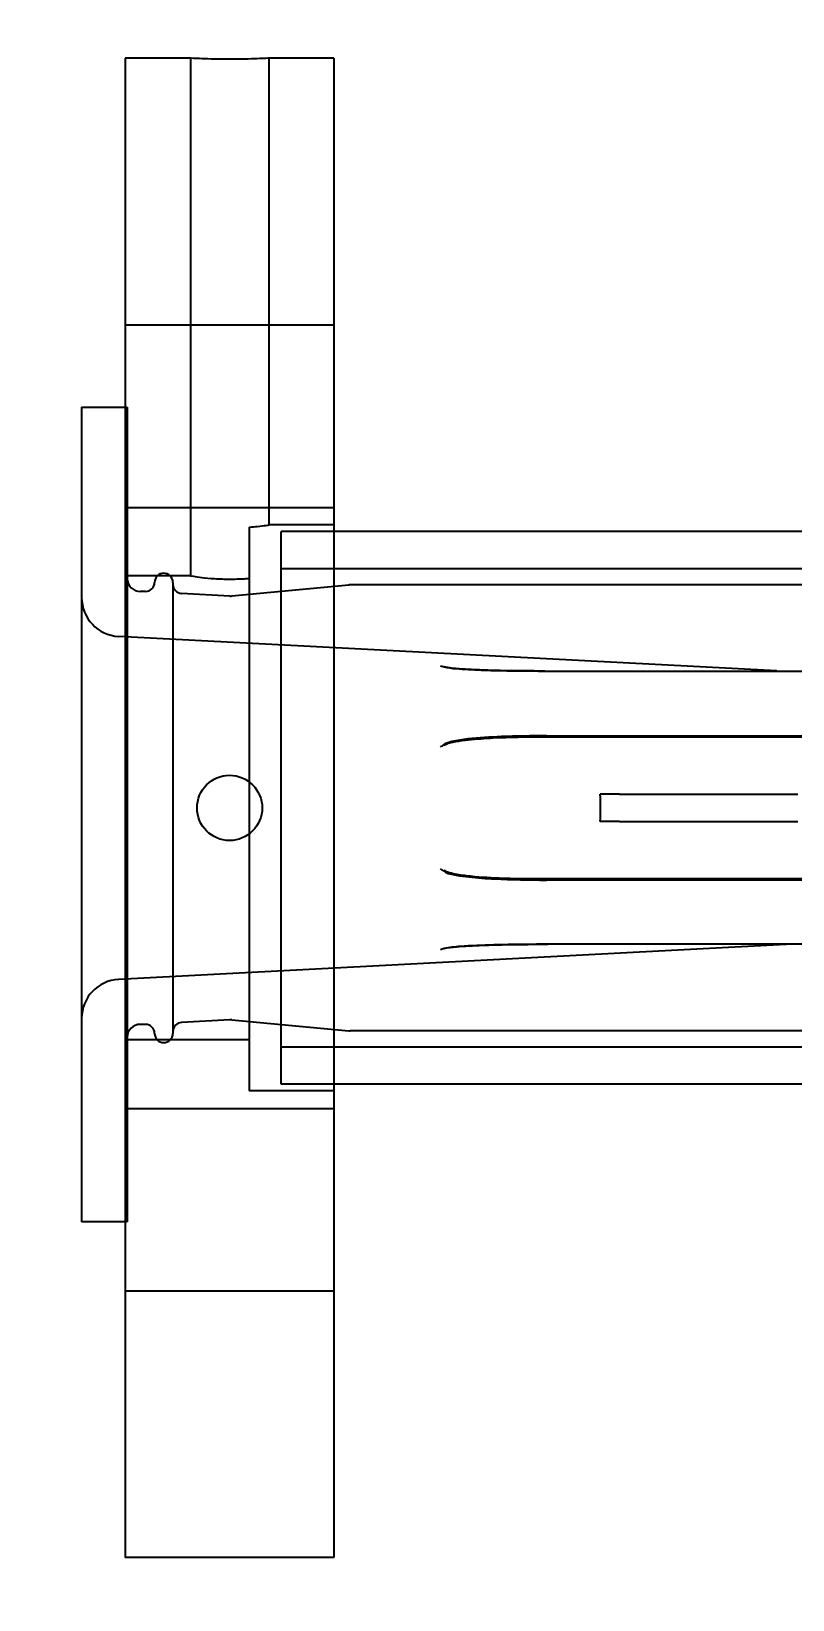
# Model space of a CAD drawing. Header units: millimetres. Extents: x -5247 to 64230, y -16204 to 29599.
# Drawn here: x 55772 to 55830.3, y 21175.4 to 21295.6 of the extents above; entities that cross this region are included whole.
import ezdxf
from ezdxf import colors
from ezdxf.entities.mleader import LeaderData, LeaderLine
from ezdxf.math import Vec2, Vec3

# ---------------------------------------------------------------- set-up
doc = ezdxf.new("R2010")
doc.units = ezdxf.units.MM
doc.layers.add('Выноски надписи', color=7, linetype='Continuous')
doc.styles.add('ISO_250', font='isocpeur.ttf', dxfattribs={"height": 250})

# ---------------------------------------------------------------- blocks, each defined once
blk = doc.blocks.new('_Dot')
at = {"color": 0, "linetype": 'ByBlock', "lineweight": -2}
blk.add_line((-0.5, 0), (-1, 0), dxfattribs=at)
at = {"color": 0, "linetype": 'ByBlock', "const_width": 0.5}
blk.add_lwpolyline([(-0.25, 0, 1), (0.25, 0, 1)], format="xyb", close=True, dxfattribs=at)
blk = doc.blocks.new('Siemens 7ME65202DF122JE1')
at = {"ltscale": 25.703859}
for p, q in [((-195.15, 57.5), (-195.15, -57.5)), ((-179.15, 57.5), (-179.15, -57.5))]:
    blk.add_line(p, q, dxfattribs=at)
at = {"ltscale": 9.523383}
for p, q in [((-190.15, 57.5), (-195.15, 57.5)), ((-179.15, 57.5), (-184.15, 57.5)), ((-179.15, 21.7), (-184.15, 21.7)), ((-179.15, 21.7), (-184.15, 21.7)), ((-190.15, 17.8), (-195.15, 17.8)), ((-190.15, 17.8), (-195.15, 17.8))]:
    blk.add_line(p, q, dxfattribs=at)
for p, q in [((-195.15, 57.5), (-195.15, -57.5)), ((-190.15, 57.5), (-195.15, 57.5)), ((-179.15, 57.5), (-184.15, 57.5)), ((-179.15, 57.5), (-179.15, -57.5)), ((-198.5, 30.73), (-195.15, 30.73)), ((-198.5, 30.73), (-198.5, -31.75)), ((-143.58, 21.2), (-179.15, 21.2)), ((-143.58, -21.2), (-179.15, -21.2)), ((-195.15, -31.75), (-198.5, -31.75)), ((-179.15, -57.5), (-195.15, -57.5))]:
    blk.add_line(p, q)
at = {"ltscale": 24.008224}
blk.add_line((-190.15, 57.5), (-190.15, 17.8), dxfattribs=at)
blk.add_line((-190.15, 57.5), (-190.15, 17.8), dxfattribs=at)
at = {"ltscale": 24.742554}
blk.add_line((-184.15, 57.5), (-184.15, 21.7), dxfattribs=at)
blk.add_line((-184.15, 57.5), (-184.15, 21.7), dxfattribs=at)
at = {"ltscale": 25.80229}
for p, q in [((-195.15, 37.05), (-179.15, 37.05)), ((-195.15, 37.05), (-179.15, 37.05)), ((-195.15, 23.05), (-179.15, 23.05)), ((-195.15, 23.05), (-179.15, 23.05)), ((-195.15, -23.05), (-179.15, -23.05)), ((-195.15, -23.05), (-179.15, -23.05)), ((-195.15, -37.05), (-179.15, -37.05)), ((-195.15, -37.05), (-179.15, -37.05)), ((-179.15, -57.5), (-195.15, -57.5))]:
    blk.add_line(p, q, dxfattribs=at)
at = {"ltscale": 6.666338}
for p, q in [((-198.5, 30.73), (-195, 30.73)), ((-195, -31.75), (-198.5, -31.75))]:
    blk.add_line(p, q, dxfattribs=at)
at = {"ltscale": 26.084522}
for p, q in [((-198.5, 30.73), (-198.5, -31.75)), ((-195, 30.73), (-195, -31.75)), ((-195, 30.73), (-195, -31.75))]:
    blk.add_line(p, q, dxfattribs=at)
at = {"ltscale": 0.285604}
for p, q in [((-195.15, 30.73), (-195, 30.73)), ((-195, -31.75), (-195.15, -31.75))]:
    blk.add_line(p, q, dxfattribs=at)
at = {"ltscale": 26.434542}
blk.add_line((-185.65, 21.54), (-185.65, -21.7), dxfattribs=at)
blk.add_line((-185.65, 21.54), (-185.65, -21.7), dxfattribs=at)
at = {"ltscale": 24.785742}
blk.add_line((-183.2, -21.2), (-183.2, 21.2), dxfattribs=at)
blk.add_line((-183.2, -21.2), (-183.2, 21.2), dxfattribs=at)
at = {"ltscale": 26.910982}
for p, q in [((-138.7, 21.2), (-183.2, 21.2)), ((-138.7, 18.35), (-183.2, 18.35)), ((-138.7, 18.35), (-183.2, 18.35)), ((-138.7, -18.35), (-183.2, -18.35)), ((-138.7, -18.35), (-183.2, -18.35)), ((-138.7, -21.2), (-183.2, -21.2))]:
    blk.add_line(p, q, dxfattribs=at)
at = {"ltscale": 7.713921}
for p, q in [((-179.15, 21.2), (-183.2, 21.2)), ((-179.15, -21.2), (-183.2, -21.2))]:
    blk.add_line(p, q, dxfattribs=at)
at = {"ltscale": 26.29393}
blk.add_line((-191.5, 17.3), (-191.5, -17.3), dxfattribs=at)
blk.add_line((-191.5, 17.3), (-191.5, -17.3), dxfattribs=at)
at = {"ltscale": 21.819384}
for p, q in [((-186.98, 16.26), (-178, 17.1)), ((-186.98, 16.26), (-178, 17.1)), ((-186.98, -16.26), (-178, -17.1)), ((-186.98, -16.26), (-178, -17.1))]:
    blk.add_line(p, q, dxfattribs=at)
at = {"ltscale": 24.584784}
for p, q in [((-137.25, 17.1), (-177.9, 17.1)), ((-137.25, 17.1), (-177.9, 17.1)), ((-137.25, -17.1), (-177.9, -17.1)), ((-137.25, -17.1), (-177.9, -17.1))]:
    blk.add_line(p, q, dxfattribs=at)
at = {"ltscale": 0.761779}
for p, q in [((-193.6, 16.6), (-194, 16.6)), ((-193.6, 16.6), (-194, 16.6)), ((-193.6, -16.6), (-194, -16.6)), ((-193.6, -16.6), (-194, -16.6))]:
    blk.add_line(p, q, dxfattribs=at)
at = {"ltscale": 7.083381}
for p, q in [((-187.12, 16.25), (-190.84, 16.45)), ((-187.12, 16.25), (-190.84, 16.45)), ((-187.12, -16.25), (-190.84, -16.45)), ((-187.12, -16.25), (-190.84, -16.45))]:
    blk.add_line(p, q, dxfattribs=at)
at = {"ltscale": 24.44239}
blk.add_line((-145.2, 10.51), (-195.66, 13.15), dxfattribs=at)
blk.add_line((-145.2, 10.51), (-195.66, 13.15), dxfattribs=at)
at = {"ltscale": 25.68721}
blk.add_line((-162.96, 10.5), (-35.54, 10.5), dxfattribs=at)
blk.add_line((-162.96, 10.5), (-35.54, 10.5), dxfattribs=at)
at = {"ltscale": 0.006408}
blk.add_line((-145.2, 10.51), (-145.2, 10.51), dxfattribs=at)
blk.add_line((-145.2, 10.51), (-145.2, 10.51), dxfattribs=at)
at = {"ltscale": 25.73398}
for p, q in [((-163.08, 5.45), (-35.42, 5.45)), ((-163.08, 5.45), (-35.42, 5.45)), ((-35.42, -5.45), (-163.08, -5.45)), ((-35.42, -5.45), (-163.08, -5.45))]:
    blk.add_line(p, q, dxfattribs=at)
at = {"ltscale": 25.640421}
for p, q in [((-162.85, 5.53), (-35.65, 5.53)), ((-162.85, 5.53), (-35.65, 5.53)), ((-35.65, -5.53), (-162.85, -5.53)), ((-35.65, -5.53), (-162.85, -5.53))]:
    blk.add_line(p, q, dxfattribs=at)
at = {"ltscale": 3.06574}
for p, q in [((-157.25, 1.05), (-158.72, 1.05)), ((-157.25, 1.05), (-158.72, 1.05)), ((-157.25, -1.05), (-158.72, -1.05)), ((-157.25, -1.05), (-158.72, -1.05))]:
    blk.add_line(p, q, dxfattribs=at)
at = {"ltscale": 22.09321}
for p, q in [((-157.25, 1.05), (-143.55, 1.05)), ((-157.25, 1.05), (-143.55, 1.05)), ((-157.25, -1.05), (-143.55, -1.05)), ((-157.25, -1.05), (-143.55, -1.05))]:
    blk.add_line(p, q, dxfattribs=at)
at = {"ltscale": 24.794264}
blk.add_line((-144.48, -10.47), (-195.66, -13.15), dxfattribs=at)
blk.add_line((-144.48, -10.47), (-195.66, -13.15), dxfattribs=at)
at = {"ltscale": 25.59815}
blk.add_line((-35.76, -10.46), (-162.74, -10.46), dxfattribs=at)
blk.add_line((-35.76, -10.46), (-162.74, -10.46), dxfattribs=at)
at = {"ltscale": 0.017652}
blk.add_line((-144.48, -10.47), (-144.48, -10.47), dxfattribs=at)
blk.add_line((-144.48, -10.47), (-144.48, -10.47), dxfattribs=at)
at = {"ltscale": 22.980164}
blk.add_line((-185.65, -17.8), (-195.15, -17.8), dxfattribs=at)
blk.add_line((-185.65, -17.8), (-195.15, -17.8), dxfattribs=at)
at = {"ltscale": 12.380428}
blk.add_line((-179.15, -21.7), (-185.65, -21.7), dxfattribs=at)
blk.add_line((-179.15, -21.7), (-185.65, -21.7), dxfattribs=at)
at = {"ltscale": 25.331339}
blk.add_circle((-187.15, 0), 2.5, dxfattribs=at)
blk.add_circle((-187.15, 0), 2.5, dxfattribs=at)
at = {"ltscale": 2.991791}
for centre, start, end in [((-194, 17.6), 180, 270), ((-194, 17.6), 180, 270), ((-194, -17.6), 90, 180), ((-194, -17.6), 90, 180)]:
    blk.add_arc(centre, 1, start, end, dxfattribs=at)
at = {"ltscale": 2.094223}
for centre, start, end in [((-193.6, 17.3), 270, 0), ((-193.6, 17.3), 270, 0), ((-193.6, -17.3), 0, 90), ((-193.6, -17.3), 0, 90)]:
    blk.add_arc(centre, 0.7, start, end, dxfattribs=at)
at = {"ltscale": 4.188547}
for centre, start, end in [((-192.2, 17.3), 0, 180), ((-192.2, 17.3), 0, 180), ((-192.2, -17.3), 180, 0), ((-192.2, -17.3), 180, 0)]:
    blk.add_arc(centre, 0.7, start, end, dxfattribs=at)
at = {"ltscale": 2.024413}
for centre, start, end in [((-190.8, 17.15), 180, 267), ((-190.8, 17.15), 180, 267), ((-190.8, -17.15), 93, 180), ((-190.8, -17.15), 93, 180)]:
    blk.add_arc(centre, 0.7, start, end, dxfattribs=at)
at = {"ltscale": 0.177297}
for centre, start, end in [((-177.9, 16.1), 90, 95.3363), ((-177.9, 16.1), 90, 95.3363), ((-177.9, -16.1), 264.6637, 270), ((-177.9, -16.1), 264.6637, 270)]:
    blk.add_arc(centre, 1, start, end, dxfattribs=at)
at = {"ltscale": 8.676382}
for centre, start, end in [((-195.5, 16.15), 180, 267), ((-195.5, 16.15), 180, 267), ((-195.5, -16.15), 93, 180), ((-195.5, -16.15), 93, 180)]:
    blk.add_arc(centre, 3, start, end, dxfattribs=at)
at = {"ltscale": 0.277026}
for centre, start, end in [((-187.07, 17.25), 267, 275.3363), ((-187.07, 17.25), 267, 275.3363), ((-187.07, -17.25), 84.6637, 93), ((-187.07, -17.25), 84.6637, 93)]:
    blk.add_arc(centre, 1, start, end, dxfattribs=at)
at = {"ltscale": 0.625174}
blk.add_ellipse((-170.37, 20.44), major_axis=(-4.32, 9.41), ratio=0.748946, start_param=2.520024, end_param=2.551725, dxfattribs=at)
blk.add_ellipse((-170.37, 20.44), major_axis=(-4.32, 9.41), ratio=0.748946, start_param=2.520024, end_param=2.551725, dxfattribs=at)
at = {"ltscale": 0.625368}
blk.add_ellipse((-170.37, 8.71), major_axis=(-8.07, -6.5), ratio=0.279026, start_param=1.278445, end_param=1.310119, dxfattribs=at)
blk.add_ellipse((-170.37, 8.71), major_axis=(-8.07, -6.5), ratio=0.279026, start_param=1.278445, end_param=1.310119, dxfattribs=at)
at = {"ltscale": 0.625369}
blk.add_ellipse((-170.37, -8.71), major_axis=(-8.07, 6.5), ratio=0.278863, start_param=4.973054, end_param=5.004728, dxfattribs=at)
blk.add_ellipse((-170.37, -8.71), major_axis=(-8.07, 6.5), ratio=0.278863, start_param=4.973054, end_param=5.004728, dxfattribs=at)
at = {"ltscale": 0.625542}
blk.add_ellipse((-170.37, -20.41), major_axis=(4.38, 9.41), ratio=0.746844, start_param=0.597455, end_param=0.629105, dxfattribs=at)
blk.add_ellipse((-170.37, -20.41), major_axis=(4.38, 9.41), ratio=0.746844, start_param=0.597455, end_param=0.629105, dxfattribs=at)
at = {"ltscale": 22.798824}
blk.add_open_spline([(-184.15, 57.5), (-184.15, 57.5), (-184.23, 57.5), (-184.53, 57.48), (-184.76, 57.47), (-185.29, 57.45), (-185.63, 57.44), (-186.37, 57.43), (-186.77, 57.42), (-187.15, 57.42), (-187.53, 57.42), (-187.93, 57.43), (-188.67, 57.44), (-189.01, 57.45), (-189.54, 57.47), (-189.77, 57.48), (-190.07, 57.5), (-190.15, 57.5), (-190.15, 57.5)], degree=3, knots=[1.3563362, 1.3563362, 1.3563362, 1.3563362, 1.4693643, 1.4693643, 1.5823923, 1.5823923, 1.6954203, 1.6954203, 1.8084483, 1.8084483, 1.8084483, 1.9214764, 1.9214764, 2.0345044, 2.0345044, 2.1475324, 2.1475324, 2.2605604, 2.2605604, 2.2605604, 2.2605604], dxfattribs=at)
blk.add_open_spline([(-184.15, 57.5), (-184.15, 57.5), (-184.23, 57.5), (-184.53, 57.48), (-184.76, 57.47), (-185.29, 57.45), (-185.63, 57.44), (-186.37, 57.43), (-186.77, 57.42), (-187.15, 57.42), (-187.53, 57.42), (-187.93, 57.43), (-188.67, 57.44), (-189.01, 57.45), (-189.54, 57.47), (-189.77, 57.48), (-190.07, 57.5), (-190.15, 57.5), (-190.15, 57.5)], degree=3, knots=[1.3563362, 1.3563362, 1.3563362, 1.3563362, 1.4693643, 1.4693643, 1.5823923, 1.5823923, 1.6954203, 1.6954203, 1.8084483, 1.8084483, 1.8084483, 1.9214764, 1.9214764, 2.0345044, 2.0345044, 2.1475324, 2.1475324, 2.2605604, 2.2605604, 2.2605604, 2.2605604])
at = {"ltscale": 5.991542}
blk.add_open_spline([(-185.65, 21.54), (-185.42, 21.56), (-185.21, 21.58), (-184.76, 21.62), (-184.53, 21.65), (-184.23, 21.69), (-184.15, 21.7), (-184.15, 21.7)], degree=3, knots=[-1.6603941, -1.6603941, -1.6603941, -1.6603941, -1.5842636, -1.5842636, -1.4711025, -1.4711025, -1.3579415, -1.3579415, -1.3579415, -1.3579415], dxfattribs=at)
blk.add_open_spline([(-185.65, 21.54), (-185.42, 21.56), (-185.21, 21.58), (-184.76, 21.62), (-184.53, 21.65), (-184.23, 21.69), (-184.15, 21.7), (-184.15, 21.7)], degree=3, knots=[-1.6603941, -1.6603941, -1.6603941, -1.6603941, -1.5842636, -1.5842636, -1.4711025, -1.4711025, -1.3579415, -1.3579415, -1.3579415, -1.3579415], dxfattribs=at)
at = {"ltscale": 11.985127}
blk.add_open_spline([(-190.15, 17.8), (-190.15, 17.8), (-190.07, 17.79), (-189.77, 17.74), (-189.54, 17.71), (-189.01, 17.64), (-188.67, 17.61), (-187.93, 17.56), (-187.53, 17.55), (-187.15, 17.55), (-186.77, 17.55), (-186.37, 17.56), (-185.88, 17.59), (-185.76, 17.6), (-185.65, 17.61)], degree=3, knots=[1.358863, 1.358863, 1.358863, 1.358863, 1.4721, 1.4721, 1.585337, 1.585337, 1.6985772, 1.6985772, 1.8118174, 1.8118174, 1.8118174, 1.9250575, 1.9250575, 1.9620866, 1.9620866, 1.9620866, 1.9620866], dxfattribs=at)
blk.add_open_spline([(-190.15, 17.8), (-190.15, 17.8), (-190.07, 17.79), (-189.77, 17.74), (-189.54, 17.71), (-189.01, 17.64), (-188.67, 17.61), (-187.93, 17.56), (-187.53, 17.55), (-187.15, 17.55), (-186.77, 17.55), (-186.37, 17.56), (-185.88, 17.59), (-185.76, 17.6), (-185.65, 17.61)], degree=3, knots=[1.358863, 1.358863, 1.358863, 1.358863, 1.4721, 1.4721, 1.585337, 1.585337, 1.6985772, 1.6985772, 1.8118174, 1.8118174, 1.8118174, 1.9250575, 1.9250575, 1.9620866, 1.9620866, 1.9620866, 1.9620866], dxfattribs=at)
at = {"ltscale": 14.899157}
blk.add_open_spline([(-170.7, 10.82), (-170.43, 10.74), (-170.1, 10.71), (-169.46, 10.66), (-169.14, 10.64), (-168.17, 10.58), (-167.52, 10.56), (-165.57, 10.51), (-164.27, 10.5), (-162.96, 10.5)], degree=3, knots=[0, 0, 0, 0, 0.125, 0.125, 0.25, 0.25, 0.5, 0.5, 1, 1, 1, 1], dxfattribs=at)
blk.add_open_spline([(-170.7, 10.82), (-170.43, 10.74), (-170.1, 10.71), (-169.46, 10.66), (-169.14, 10.64), (-168.17, 10.58), (-167.52, 10.56), (-165.57, 10.51), (-164.27, 10.5), (-162.96, 10.5)], degree=3, knots=[0, 0, 0, 0, 0.125, 0.125, 0.25, 0.25, 0.5, 0.5, 1, 1, 1, 1], dxfattribs=at)
at = {"ltscale": 14.895714}
blk.add_open_spline([(-162.96, 10.5), (-164.11, 10.5), (-165.25, 10.51), (-166.39, 10.53), (-167.24, 10.55), (-168.08, 10.58), (-168.92, 10.62), (-169.33, 10.65), (-169.73, 10.67), (-170.12, 10.72), (-170.32, 10.74), (-170.53, 10.77), (-170.7, 10.82)], degree=3, knots=[0, 0, 0, 0, 0.438409, 0.438409, 0.438409, 0.763361, 0.763361, 0.763361, 0.919223, 0.919223, 0.919223, 1, 1, 1, 1], dxfattribs=at)
blk.add_open_spline([(-162.96, 10.5), (-164.11, 10.5), (-165.25, 10.51), (-166.39, 10.53), (-167.24, 10.55), (-168.08, 10.58), (-168.92, 10.62), (-169.33, 10.65), (-169.73, 10.67), (-170.12, 10.72), (-170.32, 10.74), (-170.53, 10.77), (-170.7, 10.82)], degree=3, knots=[0, 0, 0, 0, 0.438409, 0.438409, 0.438409, 0.763361, 0.763361, 0.763361, 0.919223, 0.919223, 0.919223, 1, 1, 1, 1], dxfattribs=at)
at = {"ltscale": 0.498245}
blk.add_open_spline([(-145.2, 10.51), (-145.12, 10.5), (-145.03, 10.5), (-144.94, 10.5)], degree=3, dxfattribs=at)
blk.add_open_spline([(-145.2, 10.51), (-145.12, 10.5), (-145.03, 10.5), (-144.94, 10.5)], degree=3, dxfattribs=at)
at = {"ltscale": 19.199894}
blk.add_open_spline([(-162.85, 5.53), (-164, 5.53), (-165.15, 5.51), (-166.3, 5.47), (-167.16, 5.43), (-168.03, 5.38), (-168.88, 5.29), (-169.29, 5.24), (-169.7, 5.18), (-170.1, 5.09), (-170.31, 5.04), (-170.53, 4.98), (-170.7, 4.86)], degree=3, knots=[0, 0, 0, 0, 0.435136, 0.435136, 0.435136, 0.761438, 0.761438, 0.761438, 0.917985, 0.917985, 0.917985, 1, 1, 1, 1], dxfattribs=at)
blk.add_open_spline([(-162.85, 5.53), (-164, 5.53), (-165.15, 5.51), (-166.3, 5.47), (-167.16, 5.43), (-168.03, 5.38), (-168.88, 5.29), (-169.29, 5.24), (-169.7, 5.18), (-170.1, 5.09), (-170.31, 5.04), (-170.53, 4.98), (-170.7, 4.86)], degree=3, knots=[0, 0, 0, 0, 0.435136, 0.435136, 0.435136, 0.761438, 0.761438, 0.761438, 0.917985, 0.917985, 0.917985, 1, 1, 1, 1], dxfattribs=at)
at = {"ltscale": 14.67695}
blk.add_open_spline([(-170.7, 4.8), (-170.44, 4.98), (-170.11, 5.03), (-169.48, 5.15), (-169.17, 5.19), (-168.21, 5.29), (-167.57, 5.34), (-165.65, 5.43), (-164.36, 5.45), (-163.08, 5.45)], degree=3, knots=[0, 0, 0, 0, 0.125, 0.125, 0.25, 0.25, 0.5, 0.5, 1, 1, 1, 1], dxfattribs=at)
blk.add_open_spline([(-170.7, 4.8), (-170.44, 4.98), (-170.11, 5.03), (-169.48, 5.15), (-169.17, 5.19), (-168.21, 5.29), (-167.57, 5.34), (-165.65, 5.43), (-164.36, 5.45), (-163.08, 5.45)], degree=3, knots=[0, 0, 0, 0, 0.125, 0.125, 0.25, 0.25, 0.5, 0.5, 1, 1, 1, 1], dxfattribs=at)
at = {"ltscale": 4.005563}
blk.add_open_spline([(-158.72, -1.05), (-158.7, -0.7), (-158.69, -0.34), (-158.69, 0.34), (-158.7, 0.7), (-158.72, 1.05)], degree=3, knots=[-3.7865662, -3.7865662, -3.7865662, -3.7865662, -3.6832694, -3.6832694, -3.5799726, -3.5799726, -3.5799726, -3.5799726], dxfattribs=at)
blk.add_open_spline([(-158.72, -1.05), (-158.7, -0.7), (-158.69, -0.34), (-158.69, 0.34), (-158.7, 0.7), (-158.72, 1.05)], degree=3, knots=[-3.7865662, -3.7865662, -3.7865662, -3.7865662, -3.6832694, -3.6832694, -3.5799726, -3.5799726, -3.5799726, -3.5799726], dxfattribs=at)
at = {"ltscale": 14.673576}
blk.add_open_spline([(-163.08, -5.45), (-164.21, -5.45), (-165.35, -5.44), (-166.48, -5.39), (-167.31, -5.36), (-168.14, -5.31), (-168.97, -5.21), (-169.36, -5.16), (-169.76, -5.11), (-170.14, -5.01), (-170.34, -4.96), (-170.54, -4.91), (-170.7, -4.8)], degree=3, knots=[0, 0, 0, 0, 0.441757, 0.441757, 0.441757, 0.765329, 0.765329, 0.765329, 0.92049, 0.92049, 0.92049, 1, 1, 1, 1], dxfattribs=at)
blk.add_open_spline([(-163.08, -5.45), (-164.21, -5.45), (-165.35, -5.44), (-166.48, -5.39), (-167.31, -5.36), (-168.14, -5.31), (-168.97, -5.21), (-169.36, -5.16), (-169.76, -5.11), (-170.14, -5.01), (-170.34, -4.96), (-170.54, -4.91), (-170.7, -4.8)], degree=3, knots=[0, 0, 0, 0, 0.441757, 0.441757, 0.441757, 0.765329, 0.765329, 0.765329, 0.92049, 0.92049, 0.92049, 1, 1, 1, 1], dxfattribs=at)
at = {"ltscale": 19.20435}
blk.add_open_spline([(-170.7, -4.86), (-170.43, -5.05), (-170.09, -5.1), (-169.44, -5.22), (-169.12, -5.26), (-168.13, -5.37), (-167.47, -5.41), (-165.49, -5.51), (-164.17, -5.53), (-162.85, -5.53)], degree=3, knots=[0, 0, 0, 0, 0.125, 0.125, 0.25, 0.25, 0.5, 0.5, 1, 1, 1, 1], dxfattribs=at)
blk.add_open_spline([(-170.7, -4.86), (-170.43, -5.05), (-170.09, -5.1), (-169.44, -5.22), (-169.12, -5.26), (-168.13, -5.37), (-167.47, -5.41), (-165.49, -5.51), (-164.17, -5.53), (-162.85, -5.53)], degree=3, knots=[0, 0, 0, 0, 0.125, 0.125, 0.25, 0.25, 0.5, 0.5, 1, 1, 1, 1], dxfattribs=at)
at = {"ltscale": 19.454849}
blk.add_open_spline([(-162.74, -10.46), (-163.9, -10.46), (-165.06, -10.47), (-166.22, -10.49), (-167.1, -10.51), (-167.97, -10.54), (-168.84, -10.59), (-169.26, -10.61), (-169.68, -10.64), (-170.09, -10.69), (-170.3, -10.71), (-170.52, -10.74), (-170.7, -10.79)], degree=3, knots=[0, 0, 0, 0, 0.432243, 0.432243, 0.432243, 0.759738, 0.759738, 0.759738, 0.916893, 0.916893, 0.916893, 1, 1, 1, 1], dxfattribs=at)
blk.add_open_spline([(-162.74, -10.46), (-163.9, -10.46), (-165.06, -10.47), (-166.22, -10.49), (-167.1, -10.51), (-167.97, -10.54), (-168.84, -10.59), (-169.26, -10.61), (-169.68, -10.64), (-170.09, -10.69), (-170.3, -10.71), (-170.52, -10.74), (-170.7, -10.79)], degree=3, knots=[0, 0, 0, 0, 0.432243, 0.432243, 0.432243, 0.759738, 0.759738, 0.759738, 0.916893, 0.916893, 0.916893, 1, 1, 1, 1], dxfattribs=at)
at = {"ltscale": 19.459377}
blk.add_open_spline([(-170.7, -10.79), (-170.43, -10.71), (-170.08, -10.68), (-169.43, -10.62), (-169.1, -10.6), (-168.1, -10.55), (-167.43, -10.52), (-165.42, -10.47), (-164.08, -10.46), (-162.74, -10.46)], degree=3, knots=[0, 0, 0, 0, 0.125, 0.125, 0.25, 0.25, 0.5, 0.5, 1, 1, 1, 1], dxfattribs=at)
blk.add_open_spline([(-170.7, -10.79), (-170.43, -10.71), (-170.08, -10.68), (-169.43, -10.62), (-169.1, -10.6), (-168.1, -10.55), (-167.43, -10.52), (-165.42, -10.47), (-164.08, -10.46), (-162.74, -10.46)], degree=3, knots=[0, 0, 0, 0, 0.125, 0.125, 0.25, 0.25, 0.5, 0.5, 1, 1, 1, 1], dxfattribs=at)
at = {"ltscale": 0.495376}
blk.add_open_spline([(-144.22, -10.46), (-144.3, -10.46), (-144.39, -10.46), (-144.48, -10.47)], degree=3, dxfattribs=at)
blk.add_open_spline([(-144.22, -10.46), (-144.3, -10.46), (-144.39, -10.46), (-144.48, -10.47)], degree=3, dxfattribs=at)

msp = doc.modelspace()

# ---------------------------------------------------------------- block references
msp.add_blockref('Siemens 7ME65202DF122JE1', (55974.308, 21236.076))

# ---------------------------------------------------------------- leaders
at = {"layer": 'Выноски надписи'}
ml = msp.add_multileader_mtext('Standard', dxfattribs=at)
ml.set_content('МЩУНР', color=256, style='ISO_250')
ml.set_leader_properties()
ml.set_arrow_properties(name='DOT')
ml.build(insert=Vec2(0, 0))
ml.multileader.update_dxf_attribs({"text_left_attachment_type": 6, "text_right_attachment_type": 6, "dogleg_length": 100, "arrow_head_size": 50})
ctx = ml.context
ctx.base_point, ctx.char_height, ctx.arrow_head_size, ctx.plane_origin = Vec3(55560.208, 18987.724), 100, 50, Vec3(50928.404, 21081.171)
ctx.left_attachment, ctx.right_attachment = 6, 6
notes = []
notes.append((ctx, [(1, (1, 1, 0), (55460.208, 18987.724), (1, 0), 100, [(0, [(54718.058, 21869.082)], 0, [])])]))
ctx.mtext.insert, ctx.mtext.width, ctx.mtext.defined_height, ctx.mtext.flow_direction = Vec3(55562.208, 19107.724), 586.7072, 216.54, 5
for ctx, leaders in notes:
    for number, flags, end, landing, length, lines in leaders:
        leader = LeaderData()
        leader.index, (leader.has_last_leader_line, leader.has_dogleg_vector, leader.attachment_direction) = number, flags
        leader.last_leader_point, leader.dogleg_vector, leader.dogleg_length = Vec3(end), Vec3(landing), length
        for number, points, colour, breaks in lines:
            line = LeaderLine()
            line.index, line.vertices, line.color, line.breaks = number, Vec3.list(points), colors.encode_raw_color(colour), breaks
            leader.lines.append(line)
        ctx.leaders.append(leader)

doc.saveas('drawing.dxf')
